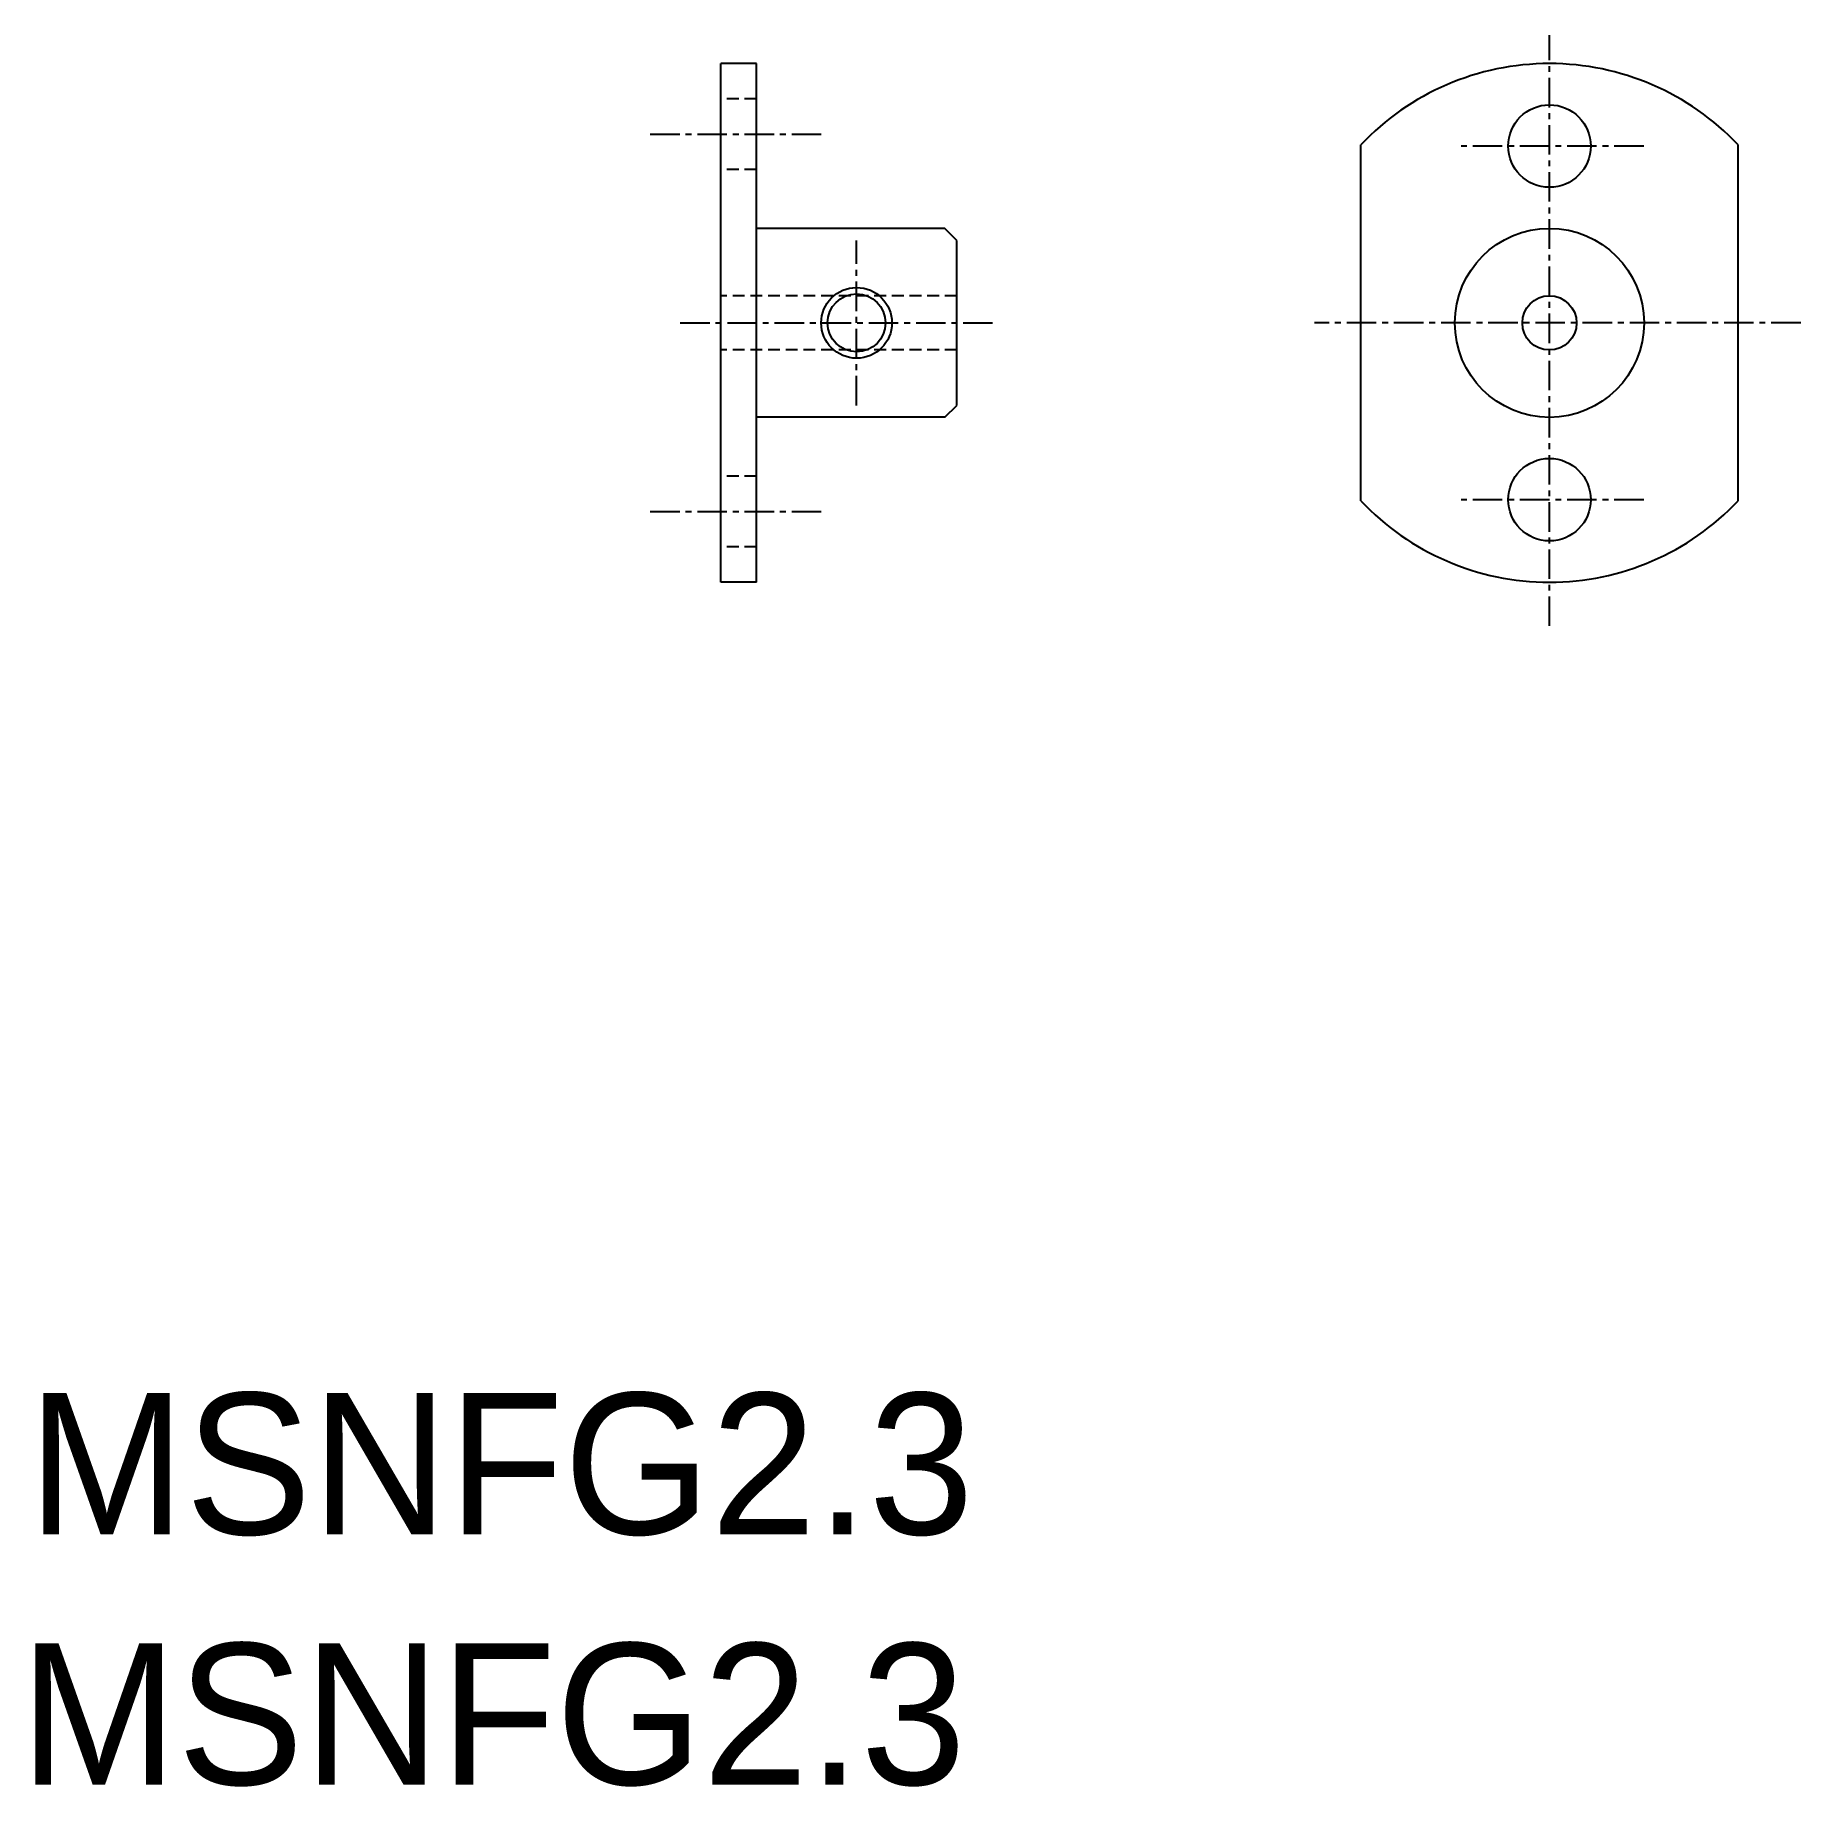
# Model space of a CAD drawing. Extents: x 29.4 to 104.3, y 132.5 to 206.8.
import ezdxf

# ---------------------------------------------------------------- set-up
doc = ezdxf.new("R2010")
doc.units = 0
doc.linetypes.add('CENTER', pattern=[2, 1.25, -0.25, 0.25, -0.25])
doc.linetypes.add('DASHED', pattern=[0.75, 0.5, -0.25])
doc.layers.get('0').update_dxf_attribs({"linetype": 'CONTINUOUS'})
doc.layers.add('CENTER', color=1, linetype='CENTER')

msp = doc.modelspace()

# ---------------------------------------------------------------- linework, layer by layer
at = {"color": 7, "linetype": 'CONTINUOUS'}
for p, q in [((58.463, 183.625), (58.463, 205.625)), ((59.963, 205.625), (58.463, 205.625)), ((59.963, 183.625), (59.963, 205.625)), ((85.598, 187.075), (85.598, 202.175)), ((101.598, 187.075), (101.598, 202.175)), ((67.963, 198.625), (59.963, 198.625)), ((68.463, 198.125), (67.963, 198.625)), ((68.463, 191.125), (68.463, 198.125)), ((67.963, 190.625), (68.463, 191.125)), ((67.963, 190.625), (59.963, 190.625)), ((59.963, 183.625), (58.463, 183.625))]:
    msp.add_line(p, q, dxfattribs=at)
at = {"color": 3, "linetype": 'DASHED'}
for p, q in [((59.963, 204.125), (58.463, 204.125)), ((59.963, 201.125), (58.463, 201.125)), ((68.463, 195.775), (58.463, 195.775)), ((68.463, 193.475), (58.463, 193.475)), ((59.963, 188.125), (58.463, 188.125)), ((59.963, 185.125), (58.463, 185.125))]:
    msp.add_line(p, q, dxfattribs=at)
at = {"color": 7, "linetype": 'CONTINUOUS'}
for centre, radius in [((93.598, 202.125), 1.75), ((93.598, 194.625), 4.01), ((64.213, 194.625), 1.23), ((93.598, 194.625), 1.15), ((93.598, 187.125), 1.75)]:
    msp.add_circle(centre, radius, dxfattribs=at)
at = {"color": 3, "linetype": 'CONTINUOUS'}
msp.add_circle((64.213, 194.625), 1.5, dxfattribs=at)
at = {"color": 7, "linetype": 'CONTINUOUS'}
for start, end in [(43.34176, 136.65824), (223.34176, 316.65824)]:
    msp.add_arc((93.598, 194.625), 11, start, end, dxfattribs=at)
at = {"layer": 'CENTER', "color": 1, "linetype": 'CENTER'}
for p, q in [((93.598, 181.768), (93.598, 206.824)), ((55.463, 202.625), (62.963, 202.625)), ((97.598, 202.125), (89.598, 202.125)), ((64.213, 191.125), (64.213, 198.125)), ((56.734, 194.625), (70.099, 194.625)), ((104.253, 194.625), (83.633, 194.625)), ((55.463, 186.625), (62.963, 186.625)), ((97.598, 187.125), (89.598, 187.125))]:
    msp.add_line(p, q, dxfattribs=at)

# ---------------------------------------------------------------- texts
at = {"color": 7, "linetype": 'CONTINUOUS'}
for p in [(29.061, 143.232), (28.725, 132.615)]:
    msp.add_text('MSNFG2.3', height=6, dxfattribs=at).set_placement(p)

doc.saveas('drawing.dxf')
